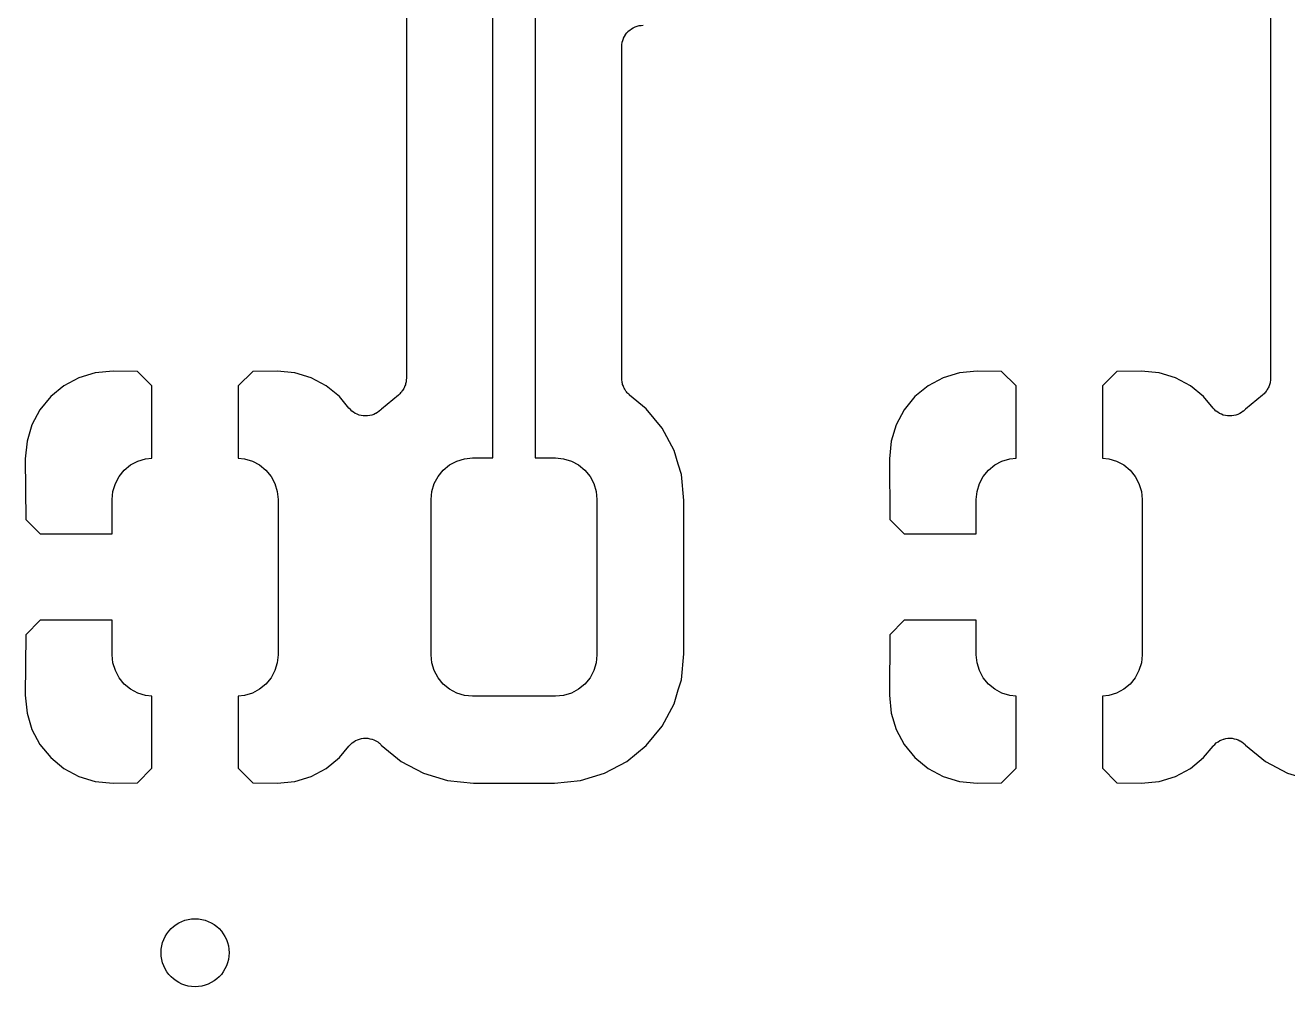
# Model space of a CAD drawing. Extents: x 4.65 to 8.46, y -5.31 to -3.29.
# Drawn here: x 6.7738 to 7.066, y -3.7948 to -3.5723 of the extents above; entities that cross this region are included whole.
import ezdxf

# ---------------------------------------------------------------- set-up
doc = ezdxf.new("R2010")
doc.units = 0
doc.header["$MEASUREMENT"] = 0
doc.layers.add('BLACK', color=7, linetype='CONTINUOUS')

msp = doc.modelspace()

# ---------------------------------------------------------------- linework, layer by layer
at = {"layer": 'BLACK', "linetype": 'CONTINUOUS'}
for p, q in [((6.88199, -3.67244), (6.88199, -3.54745)), ((6.86199, -3.55219), (6.86199, -3.65402)), ((6.89183, -3.55217), (6.89183, -3.67244)), ((7.06199, -3.55219), (7.06199, -3.65402)), ((6.91333, -3.57371), (6.9137, -3.57342)), ((6.9137, -3.57342), (6.91406, -3.57312)), ((6.91406, -3.57312), (6.91408, -3.57311)), ((6.91408, -3.57311), (6.91409, -3.5731)), ((6.91409, -3.5731), (6.91451, -3.57288)), ((6.91451, -3.57288), (6.91493, -3.57266)), ((6.91493, -3.57266), (6.91494, -3.57266)), ((6.91494, -3.57266), (6.91496, -3.57265)), ((6.91496, -3.57265), (6.91541, -3.57252)), ((6.91541, -3.57252), (6.91586, -3.57238)), ((6.91586, -3.57238), (6.91588, -3.57238)), ((6.91588, -3.57238), (6.91589, -3.57237)), ((6.91589, -3.57237), (6.91636, -3.57233)), ((6.91636, -3.57233), (6.91683, -3.57229)), ((6.91188, -3.57675), (6.91193, -3.57628)), ((6.91193, -3.57628), (6.91194, -3.57626)), ((6.91194, -3.57625), (6.91208, -3.5758)), ((6.91194, -3.57626), (6.91194, -3.57625)), ((6.91208, -3.5758), (6.91222, -3.57535)), ((6.91222, -3.57535), (6.91223, -3.57533)), ((6.91223, -3.57533), (6.91224, -3.57532)), ((6.91224, -3.57532), (6.91246, -3.5749)), ((6.91246, -3.5749), (6.91269, -3.57449)), ((6.91269, -3.57449), (6.9127, -3.57448)), ((6.9127, -3.57448), (6.91271, -3.57446)), ((6.91271, -3.57446), (6.91301, -3.5741)), ((6.91301, -3.5741), (6.91331, -3.57374)), ((6.91331, -3.57374), (6.91332, -3.57373)), ((6.91332, -3.57373), (6.91333, -3.57371)), ((6.91183, -3.57722), (6.91188, -3.57675)), ((6.91183, -3.57725), (6.91183, -3.57722)), ((6.91183, -3.57729), (6.91183, -3.57725)), ((6.91183, -3.57725), (6.91183, -3.57725)), ((6.91183, -3.57725), (6.91183, -3.57725)), ((6.91183, -3.65402), (6.91183, -3.57729)), ((6.79411, -3.65232), (6.78998, -3.65273)), ((6.79974, -3.65241), (6.79411, -3.65232)), ((6.80309, -3.65576), (6.79974, -3.65241)), ((6.82644, -3.65241), (6.82309, -3.65576)), ((6.83208, -3.65232), (6.82644, -3.65241)), ((6.8362, -3.65273), (6.83208, -3.65232)), ((6.99411, -3.65232), (6.98998, -3.65273)), ((6.99974, -3.65241), (6.99411, -3.65232)), ((7.00309, -3.65576), (6.99974, -3.65241)), ((7.02644, -3.65241), (7.02309, -3.65576)), ((7.03208, -3.65232), (7.02644, -3.65241)), ((7.0362, -3.65273), (7.03208, -3.65232)), ((6.78621, -3.65387), (6.78273, -3.65573)), ((6.78998, -3.65273), (6.78621, -3.65387)), ((6.83997, -3.65387), (6.8362, -3.65273)), ((6.84345, -3.65573), (6.83997, -3.65387)), ((6.86181, -3.65527), (6.86177, -3.65549)), ((6.86188, -3.65506), (6.86181, -3.65527)), ((6.86191, -3.65479), (6.86188, -3.65506)), ((6.86196, -3.65453), (6.86191, -3.65479)), ((6.86199, -3.65409), (6.86196, -3.65431)), ((6.86196, -3.65431), (6.86196, -3.65453)), ((6.86199, -3.65402), (6.86199, -3.65409)), ((6.91185, -3.65424), (6.91183, -3.65402)), ((6.91185, -3.65446), (6.91185, -3.65424)), ((6.9119, -3.65472), (6.91185, -3.65446)), ((6.91193, -3.65499), (6.9119, -3.65472)), ((6.91199, -3.6552), (6.91193, -3.65499)), ((6.91203, -3.65542), (6.91199, -3.6552)), ((6.91213, -3.65567), (6.91203, -3.65542)), ((6.98621, -3.65387), (6.98273, -3.65573)), ((6.98998, -3.65273), (6.98621, -3.65387)), ((7.03997, -3.65387), (7.0362, -3.65273)), ((7.04345, -3.65573), (7.03997, -3.65387)), ((7.06181, -3.65527), (7.06177, -3.65549)), ((7.06188, -3.65506), (7.06181, -3.65527)), ((7.06191, -3.65479), (7.06188, -3.65506)), ((7.06196, -3.65453), (7.06191, -3.65479)), ((7.06199, -3.65409), (7.06196, -3.65431)), ((7.06196, -3.65431), (7.06196, -3.65453)), ((7.06199, -3.65402), (7.06199, -3.65409)), ((6.77969, -3.65823), (6.77719, -3.66128)), ((6.78273, -3.65573), (6.77969, -3.65823)), ((6.80309, -3.67248), (6.80309, -3.65576)), ((6.82309, -3.65576), (6.82309, -3.67248)), ((6.84649, -3.65823), (6.84345, -3.65573)), ((6.84869, -3.66091), (6.84649, -3.65823)), ((6.86016, -3.65789), (6.85621, -3.66113)), ((6.86032, -3.65773), (6.86016, -3.65789)), ((6.86049, -3.65759), (6.86032, -3.65773)), ((6.86066, -3.65739), (6.86049, -3.65759)), ((6.86085, -3.6572), (6.86066, -3.65739)), ((6.86097, -3.65701), (6.86085, -3.6572)), ((6.86111, -3.65685), (6.86097, -3.65701)), ((6.86124, -3.65661), (6.86111, -3.65685)), ((6.86139, -3.65639), (6.86124, -3.65661)), ((6.86148, -3.65618), (6.86139, -3.65639)), ((6.86158, -3.65599), (6.86148, -3.65618)), ((6.86167, -3.65573), (6.86158, -3.65599)), ((6.86177, -3.65549), (6.86167, -3.65573)), ((6.91221, -3.65593), (6.91213, -3.65567)), ((6.91231, -3.65612), (6.91221, -3.65593)), ((6.91239, -3.65632), (6.91231, -3.65612)), ((6.91254, -3.65655), (6.91239, -3.65632)), ((6.91267, -3.65679), (6.91254, -3.65655)), ((6.9128, -3.65696), (6.91267, -3.65679)), ((6.91292, -3.65714), (6.9128, -3.65696)), ((6.91311, -3.65734), (6.91292, -3.65714)), ((6.91328, -3.65755), (6.91311, -3.65734)), ((6.91345, -3.65768), (6.91328, -3.65755)), ((6.91361, -3.65784), (6.91345, -3.65768)), ((6.91366, -3.65789), (6.91361, -3.65784)), ((6.9175, -3.66104), (6.91366, -3.65789)), ((6.97969, -3.65823), (6.97719, -3.66128)), ((6.98273, -3.65573), (6.97969, -3.65823)), ((7.00309, -3.67248), (7.00309, -3.65576)), ((7.02309, -3.65576), (7.02309, -3.67248)), ((7.04649, -3.65823), (7.04345, -3.65573)), ((7.04869, -3.66091), (7.04649, -3.65823)), ((7.06016, -3.65789), (7.05621, -3.66113)), ((7.06032, -3.65773), (7.06016, -3.65789)), ((7.06049, -3.65759), (7.06032, -3.65773)), ((7.06066, -3.65739), (7.06049, -3.65759)), ((7.06085, -3.6572), (7.06066, -3.65739)), ((7.06097, -3.65701), (7.06085, -3.6572)), ((7.06111, -3.65685), (7.06097, -3.65701)), ((7.06124, -3.65661), (7.06111, -3.65685)), ((7.06139, -3.65639), (7.06124, -3.65661)), ((7.06148, -3.65618), (7.06139, -3.65639)), ((7.06158, -3.65599), (7.06148, -3.65618)), ((7.06167, -3.65573), (7.06158, -3.65599)), ((7.06177, -3.65549), (7.06167, -3.65573)), ((6.84903, -3.66124), (6.84869, -3.66091)), ((6.84936, -3.66158), (6.84903, -3.66124)), ((6.85621, -3.66113), (6.85604, -3.66129)), ((6.92119, -3.66554), (6.9175, -3.66104)), ((7.04903, -3.66124), (7.04869, -3.66091)), ((7.04936, -3.66158), (7.04903, -3.66124)), ((7.05621, -3.66113), (7.05604, -3.66129)), ((6.77719, -3.66128), (6.77533, -3.66475)), ((6.84937, -3.66159), (6.84936, -3.66158)), ((6.84938, -3.6616), (6.84937, -3.66159)), ((6.84978, -3.66186), (6.84938, -3.6616)), ((6.85017, -3.66213), (6.84978, -3.66186)), ((6.85018, -3.66214), (6.85017, -3.66213)), ((6.85019, -3.66214), (6.85018, -3.66214)), ((6.85063, -3.66233), (6.85019, -3.66214)), ((6.85107, -3.66251), (6.85063, -3.66233)), ((6.85108, -3.66251), (6.85107, -3.66251)), ((6.85109, -3.66252), (6.85108, -3.66251)), ((6.85156, -3.66261), (6.85109, -3.66252)), ((6.85202, -3.66271), (6.85156, -3.66261)), ((6.85204, -3.66271), (6.85202, -3.66271)), ((6.85205, -3.66271), (6.85204, -3.66271)), ((6.85253, -3.66271), (6.85205, -3.66271)), ((6.853, -3.66272), (6.85253, -3.66271)), ((6.85301, -3.66272), (6.853, -3.66272)), ((6.85303, -3.66272), (6.85301, -3.66272)), ((6.8535, -3.66263), (6.85303, -3.66272)), ((6.85396, -3.66254), (6.8535, -3.66263)), ((6.85397, -3.66253), (6.85396, -3.66254)), ((6.85399, -3.66253), (6.85397, -3.66253)), ((6.85443, -3.66235), (6.85399, -3.66253)), ((6.85486, -3.66218), (6.85443, -3.66235)), ((6.85487, -3.66217), (6.85486, -3.66218)), ((6.85489, -3.66216), (6.85487, -3.66217)), ((6.85529, -3.6619), (6.85489, -3.66216)), ((6.85568, -3.66164), (6.85529, -3.6619)), ((6.85569, -3.66163), (6.85568, -3.66164)), ((6.8557, -3.66163), (6.85569, -3.66163)), ((6.85604, -3.66129), (6.8557, -3.66163)), ((6.97719, -3.66128), (6.97533, -3.66475)), ((7.04937, -3.66159), (7.04936, -3.66158)), ((7.04938, -3.6616), (7.04937, -3.66159)), ((7.04978, -3.66186), (7.04938, -3.6616)), ((7.05017, -3.66213), (7.04978, -3.66186)), ((7.05018, -3.66214), (7.05017, -3.66213)), ((7.05019, -3.66214), (7.05018, -3.66214)), ((7.05063, -3.66233), (7.05019, -3.66214)), ((7.05107, -3.66251), (7.05063, -3.66233)), ((7.05108, -3.66251), (7.05107, -3.66251)), ((7.05109, -3.66252), (7.05108, -3.66251)), ((7.05156, -3.66261), (7.05109, -3.66252)), ((7.05202, -3.66271), (7.05156, -3.66261)), ((7.05204, -3.66271), (7.05202, -3.66271)), ((7.05205, -3.66271), (7.05204, -3.66271)), ((7.05253, -3.66271), (7.05205, -3.66271)), ((7.053, -3.66272), (7.05253, -3.66271)), ((7.05301, -3.66272), (7.053, -3.66272)), ((7.05303, -3.66272), (7.05301, -3.66272)), ((7.0535, -3.66263), (7.05303, -3.66272)), ((7.05396, -3.66254), (7.0535, -3.66263)), ((7.05397, -3.66253), (7.05396, -3.66254)), ((7.05399, -3.66253), (7.05397, -3.66253)), ((7.05443, -3.66235), (7.05399, -3.66253)), ((7.05486, -3.66218), (7.05443, -3.66235)), ((7.05487, -3.66217), (7.05486, -3.66218)), ((7.05489, -3.66216), (7.05487, -3.66217)), ((7.05529, -3.6619), (7.05489, -3.66216)), ((7.05568, -3.66164), (7.05529, -3.6619)), ((7.05569, -3.66163), (7.05568, -3.66164)), ((7.0557, -3.66163), (7.05569, -3.66163)), ((7.05604, -3.66129), (7.0557, -3.66163)), ((6.77533, -3.66475), (6.77419, -3.66852)), ((6.92394, -3.67067), (6.92119, -3.66554)), ((6.97533, -3.66475), (6.97419, -3.66852)), ((6.77419, -3.66852), (6.77378, -3.67267)), ((6.97419, -3.66852), (6.97378, -3.67267)), ((6.77378, -3.67267), (6.77388, -3.68666)), ((6.79982, -3.67317), (6.80162, -3.67263)), ((6.80162, -3.67263), (6.80309, -3.67248)), ((6.82309, -3.67248), (6.82456, -3.67263)), ((6.82456, -3.67263), (6.82636, -3.67317)), ((6.87364, -3.67317), (6.87544, -3.67263)), ((6.87544, -3.67263), (6.87731, -3.67244)), ((6.87731, -3.67244), (6.88199, -3.67244)), ((6.89183, -3.67244), (6.89651, -3.67244)), ((6.89651, -3.67244), (6.89838, -3.67263)), ((6.89838, -3.67263), (6.90018, -3.67317)), ((6.92491, -3.67389), (6.92394, -3.67067)), ((6.97378, -3.67267), (6.97388, -3.68666)), ((6.99982, -3.67317), (7.00162, -3.67263)), ((7.00162, -3.67263), (7.00309, -3.67248)), ((7.02309, -3.67248), (7.02456, -3.67263)), ((7.02456, -3.67263), (7.02636, -3.67317)), ((6.79551, -3.67671), (6.79671, -3.67525)), ((6.79671, -3.67525), (6.79816, -3.67406)), ((6.79816, -3.67406), (6.79982, -3.67317)), ((6.82636, -3.67317), (6.82802, -3.67406)), ((6.82802, -3.67406), (6.82947, -3.67525)), ((6.82947, -3.67525), (6.83067, -3.67671)), ((6.86933, -3.67671), (6.87053, -3.67525)), ((6.87053, -3.67525), (6.87198, -3.67406)), ((6.87198, -3.67406), (6.87364, -3.67317)), ((6.90018, -3.67317), (6.90184, -3.67406)), ((6.90184, -3.67406), (6.90329, -3.67525)), ((6.90329, -3.67525), (6.90449, -3.67671)), ((6.92492, -3.67389), (6.92491, -3.67389)), ((6.92563, -3.67624), (6.92492, -3.67389)), ((6.99551, -3.67671), (6.99671, -3.67525)), ((6.99671, -3.67525), (6.99816, -3.67406)), ((6.99816, -3.67406), (6.99982, -3.67317)), ((7.02636, -3.67317), (7.02802, -3.67406)), ((7.02802, -3.67406), (7.02947, -3.67525)), ((7.02947, -3.67525), (7.03067, -3.67671)), ((6.79408, -3.68017), (6.79463, -3.67836)), ((6.79463, -3.67836), (6.79551, -3.67671)), ((6.83067, -3.67671), (6.83155, -3.67836)), ((6.83155, -3.67836), (6.8321, -3.68017)), ((6.8679, -3.68017), (6.86845, -3.67836)), ((6.86845, -3.67836), (6.86933, -3.67671)), ((6.90449, -3.67671), (6.90537, -3.67836)), ((6.90537, -3.67836), (6.90592, -3.68017)), ((6.92622, -3.68228), (6.92563, -3.67624)), ((6.99408, -3.68017), (6.99463, -3.67836)), ((6.99463, -3.67836), (6.99551, -3.67671)), ((7.03067, -3.67671), (7.03155, -3.67836)), ((7.03155, -3.67836), (7.0321, -3.68017)), ((6.7939, -3.68204), (6.79408, -3.68017)), ((6.8321, -3.68017), (6.83228, -3.68204)), ((6.86772, -3.68204), (6.8679, -3.68017)), ((6.90592, -3.68017), (6.9061, -3.68204)), ((6.9939, -3.68204), (6.99408, -3.68017)), ((7.0321, -3.68017), (7.03228, -3.68204)), ((6.7939, -3.69), (6.7939, -3.68204)), ((6.83228, -3.68204), (6.83228, -3.71796)), ((6.86772, -3.71796), (6.86772, -3.68204)), ((6.9061, -3.68204), (6.9061, -3.71796)), ((6.92622, -3.71772), (6.92622, -3.68228)), ((6.9939, -3.69), (6.9939, -3.68204)), ((7.03228, -3.68204), (7.03228, -3.71796)), ((6.77388, -3.68666), (6.77722, -3.69)), ((6.97388, -3.68666), (6.97722, -3.69)), ((6.77722, -3.69), (6.7939, -3.69)), ((6.97722, -3.69), (6.9939, -3.69)), ((6.77722, -3.71), (6.77388, -3.71334)), ((6.7939, -3.71), (6.77722, -3.71)), ((6.7939, -3.71796), (6.7939, -3.71)), ((6.97722, -3.71), (6.97388, -3.71334)), ((6.9939, -3.71), (6.97722, -3.71)), ((6.9939, -3.71796), (6.9939, -3.71)), ((6.77388, -3.71334), (6.77378, -3.72733)), ((6.97388, -3.71334), (6.97378, -3.72733)), ((6.79408, -3.71983), (6.7939, -3.71796)), ((6.83228, -3.71796), (6.8321, -3.71983)), ((6.8679, -3.71983), (6.86772, -3.71796)), ((6.9061, -3.71796), (6.90592, -3.71983)), ((6.92563, -3.72376), (6.92622, -3.71772)), ((6.99408, -3.71983), (6.9939, -3.71796)), ((7.03228, -3.71796), (7.0321, -3.71983)), ((6.79463, -3.72164), (6.79408, -3.71983)), ((6.79551, -3.72329), (6.79463, -3.72164)), ((6.83155, -3.72164), (6.83067, -3.72329)), ((6.8321, -3.71983), (6.83155, -3.72164)), ((6.86845, -3.72164), (6.8679, -3.71983)), ((6.86933, -3.72329), (6.86845, -3.72164)), ((6.90537, -3.72164), (6.90449, -3.72329)), ((6.90592, -3.71983), (6.90537, -3.72164)), ((6.99463, -3.72164), (6.99408, -3.71983)), ((6.99551, -3.72329), (6.99463, -3.72164)), ((7.03155, -3.72164), (7.03067, -3.72329)), ((7.0321, -3.71983), (7.03155, -3.72164)), ((6.79671, -3.72475), (6.79551, -3.72329)), ((6.79816, -3.72594), (6.79671, -3.72475)), ((6.82947, -3.72475), (6.82802, -3.72594)), ((6.83067, -3.72329), (6.82947, -3.72475)), ((6.87053, -3.72475), (6.86933, -3.72329)), ((6.87198, -3.72594), (6.87053, -3.72475)), ((6.90329, -3.72475), (6.90184, -3.72594)), ((6.90449, -3.72329), (6.90329, -3.72475)), ((6.92492, -3.72611), (6.92563, -3.72376)), ((6.99671, -3.72475), (6.99551, -3.72329)), ((6.99816, -3.72594), (6.99671, -3.72475)), ((7.02947, -3.72475), (7.02802, -3.72594)), ((7.03067, -3.72329), (7.02947, -3.72475)), ((6.77378, -3.72733), (6.77419, -3.73148)), ((6.79982, -3.72683), (6.79816, -3.72594)), ((6.80162, -3.72737), (6.79982, -3.72683)), ((6.80309, -3.72752), (6.80162, -3.72737)), ((6.80309, -3.74424), (6.80309, -3.72752)), ((6.82456, -3.72737), (6.82309, -3.72752)), ((6.82309, -3.72752), (6.82309, -3.74424)), ((6.82636, -3.72683), (6.82456, -3.72737)), ((6.82802, -3.72594), (6.82636, -3.72683)), ((6.87364, -3.72683), (6.87198, -3.72594)), ((6.87544, -3.72737), (6.87364, -3.72683)), ((6.87731, -3.72756), (6.87544, -3.72737)), ((6.89651, -3.72756), (6.87731, -3.72756)), ((6.89838, -3.72737), (6.89651, -3.72756)), ((6.90018, -3.72683), (6.89838, -3.72737)), ((6.90184, -3.72594), (6.90018, -3.72683)), ((6.92394, -3.72933), (6.92492, -3.72611)), ((6.92492, -3.72611), (6.92492, -3.72611)), ((6.97378, -3.72733), (6.97419, -3.73148)), ((6.99982, -3.72683), (6.99816, -3.72594)), ((7.00162, -3.72737), (6.99982, -3.72683)), ((7.00309, -3.72752), (7.00162, -3.72737)), ((7.00309, -3.74424), (7.00309, -3.72752)), ((7.02456, -3.72737), (7.02309, -3.72752)), ((7.02309, -3.72752), (7.02309, -3.74424)), ((7.02636, -3.72683), (7.02456, -3.72737)), ((7.02802, -3.72594), (7.02636, -3.72683)), ((6.92119, -3.73446), (6.92394, -3.72933)), ((6.77419, -3.73148), (6.77533, -3.73525)), ((6.97419, -3.73148), (6.97533, -3.73525)), ((6.77533, -3.73525), (6.77719, -3.73872)), ((6.9175, -3.73896), (6.92119, -3.73446)), ((6.97533, -3.73525), (6.97719, -3.73872)), ((6.77719, -3.73872), (6.77969, -3.74177)), ((6.84649, -3.74177), (6.84869, -3.73909)), ((6.84869, -3.73909), (6.84872, -3.73906)), ((6.84872, -3.73906), (6.84874, -3.73904)), ((6.84872, -3.73906), (6.84872, -3.73906)), ((6.84872, -3.73906), (6.84872, -3.73906)), ((6.84874, -3.73904), (6.84908, -3.7387)), ((6.84908, -3.7387), (6.84941, -3.73837)), ((6.84941, -3.73837), (6.84943, -3.73837)), ((6.84943, -3.73837), (6.84944, -3.73835)), ((6.84944, -3.73835), (6.84984, -3.73809)), ((6.84984, -3.73809), (6.85023, -3.73784)), ((6.85023, -3.73784), (6.85024, -3.73783)), ((6.85024, -3.73783), (6.85026, -3.73782)), ((6.85026, -3.73782), (6.85069, -3.73765)), ((6.85069, -3.73765), (6.85113, -3.73747)), ((6.85113, -3.73747), (6.85115, -3.73747)), ((6.85115, -3.73747), (6.85116, -3.73746)), ((6.85116, -3.73746), (6.85162, -3.73737)), ((6.85162, -3.73737), (6.85209, -3.73728)), ((6.85209, -3.73728), (6.85211, -3.73728)), ((6.85211, -3.73728), (6.85212, -3.73728)), ((6.85212, -3.73728), (6.8526, -3.73729)), ((6.8526, -3.73729), (6.85307, -3.73729)), ((6.85307, -3.73729), (6.85308, -3.73729)), ((6.85308, -3.73729), (6.8531, -3.73729)), ((6.8531, -3.73729), (6.85356, -3.73739)), ((6.85356, -3.73739), (6.85402, -3.73748)), ((6.85402, -3.73748), (6.85404, -3.73749)), ((6.85404, -3.73749), (6.85405, -3.73749)), ((6.85405, -3.73749), (6.85449, -3.73767)), ((6.85449, -3.73767), (6.85492, -3.73786)), ((6.85492, -3.73786), (6.85494, -3.73786)), ((6.85494, -3.73786), (6.85495, -3.73787)), ((6.85495, -3.73787), (6.85535, -3.73814)), ((6.85535, -3.73814), (6.85573, -3.7384)), ((6.85573, -3.7384), (6.85574, -3.73841)), ((6.85574, -3.73841), (6.85576, -3.73842)), ((6.85576, -3.73842), (6.85609, -3.73876)), ((6.85609, -3.73876), (6.85619, -3.73885)), ((6.85619, -3.73885), (6.86082, -3.74265)), ((6.913, -3.74265), (6.9175, -3.73896)), ((6.97719, -3.73872), (6.97969, -3.74177)), ((7.04649, -3.74177), (7.04869, -3.73909)), ((7.04869, -3.73909), (7.04872, -3.73906)), ((7.04872, -3.73906), (7.04874, -3.73904)), ((7.04872, -3.73906), (7.04872, -3.73906)), ((7.04872, -3.73906), (7.04872, -3.73906)), ((7.04874, -3.73904), (7.04908, -3.7387)), ((7.04908, -3.7387), (7.04941, -3.73837)), ((7.04941, -3.73837), (7.04943, -3.73837)), ((7.04943, -3.73837), (7.04944, -3.73835)), ((7.04944, -3.73835), (7.04984, -3.73809)), ((7.04984, -3.73809), (7.05023, -3.73784)), ((7.05023, -3.73784), (7.05024, -3.73783)), ((7.05024, -3.73783), (7.05026, -3.73782)), ((7.05026, -3.73782), (7.05069, -3.73765)), ((7.05069, -3.73765), (7.05113, -3.73747)), ((7.05113, -3.73747), (7.05115, -3.73747)), ((7.05115, -3.73747), (7.05116, -3.73746)), ((7.05116, -3.73746), (7.05162, -3.73737)), ((7.05162, -3.73737), (7.05209, -3.73728)), ((7.05209, -3.73728), (7.05211, -3.73728)), ((7.05211, -3.73728), (7.05212, -3.73728)), ((7.05212, -3.73728), (7.0526, -3.73729)), ((7.0526, -3.73729), (7.05307, -3.73729)), ((7.05307, -3.73729), (7.05308, -3.73729)), ((7.05308, -3.73729), (7.0531, -3.73729)), ((7.0531, -3.73729), (7.05356, -3.73739)), ((7.05356, -3.73739), (7.05402, -3.73748)), ((7.05402, -3.73748), (7.05404, -3.73749)), ((7.05404, -3.73749), (7.05405, -3.73749)), ((7.05405, -3.73749), (7.05449, -3.73767)), ((7.05449, -3.73767), (7.05492, -3.73786)), ((7.05492, -3.73786), (7.05494, -3.73786)), ((7.05494, -3.73786), (7.05495, -3.73787)), ((7.05495, -3.73787), (7.05535, -3.73814)), ((7.05535, -3.73814), (7.05573, -3.7384)), ((7.05573, -3.7384), (7.05574, -3.73841)), ((7.05574, -3.73841), (7.05576, -3.73842)), ((7.05576, -3.73842), (7.05609, -3.73876)), ((7.05609, -3.73876), (7.05619, -3.73885)), ((7.05619, -3.73885), (7.06082, -3.74265)), ((6.77969, -3.74177), (6.78273, -3.74427)), ((6.84345, -3.74427), (6.84649, -3.74177)), ((6.86082, -3.74265), (6.86595, -3.7454)), ((6.90787, -3.7454), (6.913, -3.74265)), ((6.97969, -3.74177), (6.98273, -3.74427)), ((7.04345, -3.74427), (7.04649, -3.74177)), ((7.06082, -3.74265), (7.06595, -3.7454)), ((6.78273, -3.74427), (6.78621, -3.74613)), ((6.79974, -3.74759), (6.80309, -3.74424)), ((6.82309, -3.74424), (6.82644, -3.74759)), ((6.83997, -3.74613), (6.84345, -3.74427)), ((6.86595, -3.7454), (6.87152, -3.74709)), ((6.9023, -3.74709), (6.90787, -3.7454)), ((6.98273, -3.74427), (6.98621, -3.74613)), ((6.99974, -3.74759), (7.00309, -3.74424)), ((7.02309, -3.74424), (7.02644, -3.74759)), ((7.03997, -3.74613), (7.04345, -3.74427)), ((7.06595, -3.7454), (7.07152, -3.74709)), ((6.78621, -3.74613), (6.78998, -3.74727)), ((6.78998, -3.74727), (6.79411, -3.74768)), ((6.79411, -3.74768), (6.79974, -3.74759)), ((6.82644, -3.74759), (6.83208, -3.74768)), ((6.83208, -3.74768), (6.8362, -3.74727)), ((6.8362, -3.74727), (6.83997, -3.74613)), ((6.87152, -3.74709), (6.87756, -3.74768)), ((6.87756, -3.74768), (6.89626, -3.74768)), ((6.89626, -3.74768), (6.9023, -3.74709)), ((6.98621, -3.74613), (6.98998, -3.74727)), ((6.98998, -3.74727), (6.99411, -3.74768)), ((6.99411, -3.74768), (6.99974, -3.74759)), ((7.02644, -3.74759), (7.03208, -3.74768)), ((7.03208, -3.74768), (7.0362, -3.74727)), ((7.0362, -3.74727), (7.03997, -3.74613))]:
    msp.add_line(p, q, dxfattribs=at)
at = {"layer": 'BLACK'}
msp.add_circle((6.81309, -3.78691), 0.00787, dxfattribs=at)

doc.saveas('drawing.dxf')
